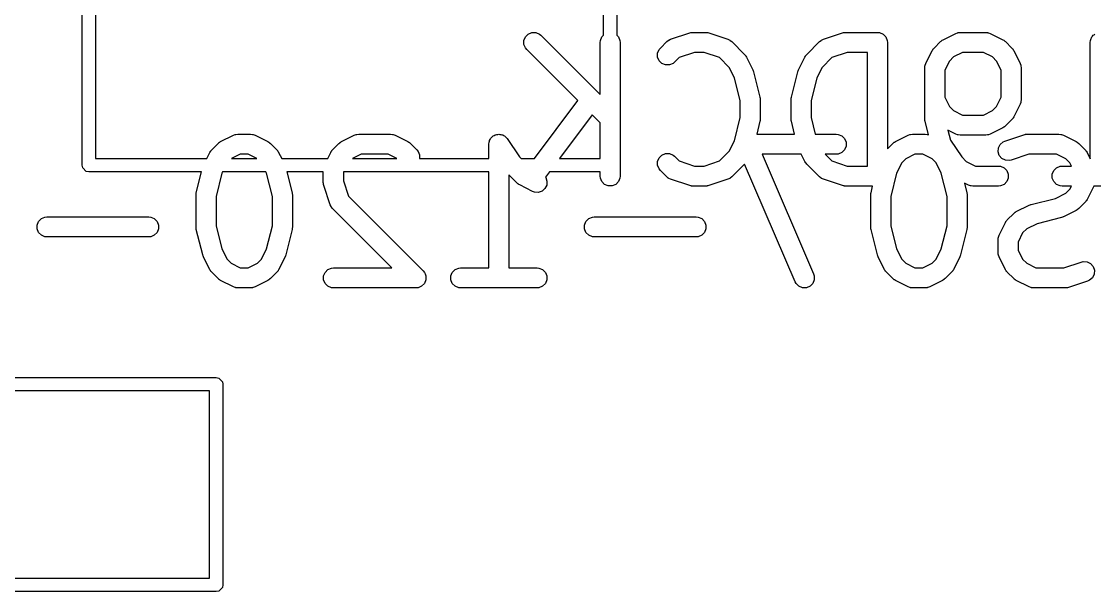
# Model space of a CAD drawing. Extents: x 3.93 to 7.47, y -4.9 to -2.95.
# Drawn here: x 5.49 to 5.8061, y -4.3755 to -4.2076 of the extents above; entities that cross this region are included whole.
import ezdxf

# ---------------------------------------------------------------- set-up
doc = ezdxf.new("R2010")
doc.units = 0
doc.header["$MEASUREMENT"] = 0
doc.layers.add('BLACK', color=7, linetype='CONTINUOUS')

msp = doc.modelspace()

# ---------------------------------------------------------------- linework, layer by layer
at = {"layer": 'BLACK', "linetype": 'CONTINUOUS'}
for p, q in [((5.50793, -4.24997), (5.50793, -4.05706)), ((5.51187, -4.05903), (5.51187, -4.24801)), ((5.66542, -4.09545), (5.66542, -4.21167)), ((5.66148, -4.21167), (5.66148, -4.09626)), ((5.63805, -4.21322), (5.63849, -4.21215)), ((5.63849, -4.21215), (5.63931, -4.21134)), ((5.63931, -4.21134), (5.64037, -4.2109)), ((5.64037, -4.2109), (5.64153, -4.2109)), ((5.64153, -4.2109), (5.64259, -4.21134)), ((5.64259, -4.21134), (5.64304, -4.21171)), ((5.64304, -4.21171), (5.66049, -4.22916)), ((5.66055, -4.21322), (5.66099, -4.21215)), ((5.66099, -4.21215), (5.66148, -4.21167)), ((5.66542, -4.21167), (5.6659, -4.21215)), ((5.6659, -4.21215), (5.66634, -4.21322)), ((5.68065, -4.21317), (5.68073, -4.2131)), ((5.68073, -4.2131), (5.68126, -4.21287)), ((5.68126, -4.21287), (5.68689, -4.21099)), ((5.68689, -4.21099), (5.68717, -4.21093)), ((5.68717, -4.21093), (5.68724, -4.2109)), ((5.68724, -4.2109), (5.68735, -4.21089)), ((5.68735, -4.21089), (5.68745, -4.21086)), ((5.68745, -4.21086), (5.68753, -4.21087)), ((5.68753, -4.21087), (5.68782, -4.21084)), ((5.68782, -4.21084), (5.69157, -4.21084)), ((5.69157, -4.21084), (5.69186, -4.21087)), ((5.69186, -4.21087), (5.69194, -4.21086)), ((5.69194, -4.21086), (5.69204, -4.21089)), ((5.69204, -4.21089), (5.69214, -4.2109)), ((5.69214, -4.2109), (5.69222, -4.21093)), ((5.69222, -4.21093), (5.6925, -4.21099)), ((5.6925, -4.21099), (5.69813, -4.21287)), ((5.69813, -4.21287), (5.69865, -4.2131)), ((5.69865, -4.2131), (5.69874, -4.21317)), ((5.72565, -4.21317), (5.72573, -4.2131)), ((5.72573, -4.2131), (5.72626, -4.21287)), ((5.72626, -4.21287), (5.73188, -4.21099)), ((5.73188, -4.21099), (5.73217, -4.21093)), ((5.73217, -4.21093), (5.73224, -4.2109)), ((5.73224, -4.2109), (5.73234, -4.21089)), ((5.73234, -4.21089), (5.73244, -4.21086)), ((5.73244, -4.21086), (5.73252, -4.21087)), ((5.73252, -4.21087), (5.73281, -4.21084)), ((5.73281, -4.21084), (5.74219, -4.21084)), ((5.74219, -4.21084), (5.74276, -4.2109)), ((5.74276, -4.2109), (5.74383, -4.21134)), ((5.74383, -4.21134), (5.74464, -4.21215)), ((5.74464, -4.21215), (5.74508, -4.21322)), ((5.76124, -4.21318), (5.76149, -4.21303)), ((5.76149, -4.21303), (5.76524, -4.21115)), ((5.76524, -4.21115), (5.76578, -4.21095)), ((5.76578, -4.21095), (5.76588, -4.21094)), ((5.76588, -4.21094), (5.76598, -4.2109)), ((5.76598, -4.2109), (5.76656, -4.21084)), ((5.76656, -4.21084), (5.77406, -4.21084)), ((5.77406, -4.21084), (5.77463, -4.2109)), ((5.77463, -4.2109), (5.77473, -4.21094)), ((5.77473, -4.21094), (5.77484, -4.21095)), ((5.77484, -4.21095), (5.77538, -4.21115)), ((5.77538, -4.21115), (5.77913, -4.21303)), ((5.77913, -4.21303), (5.77938, -4.21318)), ((5.80491, -4.21322), (5.80502, -4.21295)), ((5.80502, -4.21295), (5.80508, -4.21266)), ((5.80508, -4.21266), (5.80524, -4.21242)), ((5.80524, -4.21242), (5.80535, -4.21215)), ((5.80535, -4.21215), (5.80556, -4.21195)), ((5.80556, -4.21195), (5.80572, -4.2117)), ((5.80572, -4.2117), (5.80596, -4.21154)), ((5.80596, -4.21154), (5.80616, -4.21134)), ((5.63805, -4.21437), (5.63805, -4.21322)), ((5.63849, -4.21543), (5.63805, -4.21437)), ((5.63886, -4.21588), (5.63849, -4.21543)), ((5.65392, -4.23094), (5.63886, -4.21588)), ((5.66049, -4.21379), (5.66055, -4.21322)), ((5.66049, -4.22916), (5.66049, -4.21379)), ((5.66634, -4.21322), (5.6664, -4.21379)), ((5.6664, -4.21379), (5.6664, -4.25316)), ((5.67742, -4.21697), (5.67786, -4.2159)), ((5.67786, -4.2159), (5.67823, -4.21545)), ((5.67823, -4.21545), (5.68011, -4.21358)), ((5.68011, -4.21358), (5.68055, -4.21321)), ((5.68055, -4.21321), (5.68065, -4.21317)), ((5.69874, -4.21317), (5.69883, -4.21321)), ((5.69883, -4.21321), (5.69928, -4.21358)), ((5.69928, -4.21358), (5.70303, -4.21733)), ((5.72135, -4.21733), (5.7251, -4.21358)), ((5.7251, -4.21358), (5.72555, -4.21321)), ((5.72555, -4.21321), (5.72565, -4.21317)), ((5.74508, -4.21322), (5.74514, -4.21379)), ((5.74514, -4.21379), (5.74514, -4.24509)), ((5.75642, -4.21997), (5.75829, -4.21622)), ((5.75829, -4.21622), (5.75845, -4.21597)), ((5.75845, -4.21597), (5.75848, -4.2159)), ((5.75848, -4.2159), (5.75855, -4.21582)), ((5.75855, -4.21582), (5.7586, -4.21573)), ((5.7586, -4.21573), (5.75866, -4.21568)), ((5.75866, -4.21568), (5.75885, -4.21545)), ((5.75885, -4.21545), (5.76072, -4.21358)), ((5.76072, -4.21358), (5.76095, -4.21339)), ((5.76095, -4.21339), (5.761, -4.21334)), ((5.761, -4.21334), (5.76109, -4.21328)), ((5.76109, -4.21328), (5.76117, -4.21321)), ((5.76117, -4.21321), (5.76124, -4.21318)), ((5.77938, -4.21318), (5.77945, -4.21321)), ((5.77945, -4.21321), (5.77953, -4.21328)), ((5.77953, -4.21328), (5.77962, -4.21334)), ((5.77962, -4.21334), (5.77967, -4.21339)), ((5.77967, -4.21339), (5.7799, -4.21358)), ((5.7799, -4.21358), (5.78177, -4.21545)), ((5.78177, -4.21545), (5.78196, -4.21568)), ((5.78196, -4.21568), (5.78201, -4.21573)), ((5.78201, -4.21573), (5.78207, -4.21582)), ((5.78207, -4.21582), (5.78214, -4.2159)), ((5.78214, -4.2159), (5.78217, -4.21597)), ((5.78217, -4.21597), (5.78232, -4.21622)), ((5.78232, -4.21622), (5.7842, -4.21997)), ((5.80485, -4.21379), (5.80491, -4.21322)), ((5.80485, -4.2481), (5.80485, -4.21379)), ((5.80485, -4.21379), (5.80485, -4.21379)), ((5.80485, -4.21379), (5.80485, -4.21379)), ((5.80485, -4.21379), (5.80485, -4.21379)), ((5.67742, -4.21812), (5.67742, -4.21697)), ((5.67786, -4.21918), (5.67742, -4.21812)), ((5.67868, -4.22), (5.67786, -4.21918)), ((5.68379, -4.21825), (5.68241, -4.21963)), ((5.6883, -4.21675), (5.68379, -4.21825)), ((5.69109, -4.21675), (5.6883, -4.21675)), ((5.6956, -4.21825), (5.69109, -4.21675)), ((5.69852, -4.22117), (5.6956, -4.21825)), ((5.70303, -4.21733), (5.70322, -4.21756)), ((5.70322, -4.21756), (5.70327, -4.21761)), ((5.70327, -4.21761), (5.70333, -4.2177)), ((5.70333, -4.2177), (5.7034, -4.21778)), ((5.7034, -4.21778), (5.70343, -4.21785)), ((5.70343, -4.21785), (5.70358, -4.2181)), ((5.70358, -4.2181), (5.70546, -4.22185)), ((5.71892, -4.22185), (5.7208, -4.2181)), ((5.7208, -4.2181), (5.72095, -4.21785)), ((5.72095, -4.21785), (5.72098, -4.21778)), ((5.72098, -4.21778), (5.72105, -4.2177)), ((5.72105, -4.2177), (5.72111, -4.21761)), ((5.72111, -4.21761), (5.72117, -4.21756)), ((5.72117, -4.21756), (5.72135, -4.21733)), ((5.72878, -4.21825), (5.72587, -4.22117)), ((5.73329, -4.21675), (5.72878, -4.21825)), ((5.73923, -4.21675), (5.73329, -4.21675)), ((5.73923, -4.25021), (5.73923, -4.21675)), ((5.76336, -4.21929), (5.76201, -4.22199)), ((5.76456, -4.21809), (5.76336, -4.21929)), ((5.76726, -4.21675), (5.76456, -4.21809)), ((5.77336, -4.21675), (5.76726, -4.21675)), ((5.77606, -4.21809), (5.77336, -4.21675)), ((5.77726, -4.21929), (5.77606, -4.21809)), ((5.7786, -4.22199), (5.77726, -4.21929)), ((5.67974, -4.22044), (5.67868, -4.22)), ((5.6809, -4.22044), (5.67974, -4.22044)), ((5.68196, -4.22), (5.6809, -4.22044)), ((5.68241, -4.21963), (5.68196, -4.22)), ((5.70003, -4.2242), (5.69852, -4.22117)), ((5.70546, -4.22185), (5.70547, -4.22189)), ((5.70547, -4.22189), (5.70549, -4.22191)), ((5.70549, -4.22191), (5.70557, -4.22215)), ((5.70557, -4.22215), (5.70566, -4.22239)), ((5.70566, -4.22239), (5.70567, -4.22241)), ((5.70567, -4.22241), (5.70568, -4.22245)), ((5.70568, -4.22245), (5.70756, -4.22995)), ((5.71683, -4.22995), (5.7187, -4.22245)), ((5.7187, -4.22245), (5.71872, -4.22241)), ((5.71872, -4.22239), (5.71881, -4.22215)), ((5.71872, -4.22241), (5.71872, -4.22239)), ((5.71881, -4.22215), (5.71889, -4.22191)), ((5.71889, -4.22191), (5.71891, -4.22189)), ((5.71891, -4.22189), (5.71892, -4.22185)), ((5.72587, -4.22117), (5.72435, -4.2242)), ((5.75611, -4.22129), (5.75616, -4.22072)), ((5.75611, -4.23629), (5.75611, -4.22129)), ((5.75616, -4.22072), (5.7562, -4.22062)), ((5.7562, -4.22062), (5.75621, -4.22051)), ((5.75621, -4.22051), (5.75642, -4.21997)), ((5.76201, -4.22199), (5.76201, -4.22997)), ((5.7786, -4.22997), (5.7786, -4.22199)), ((5.7842, -4.21997), (5.7844, -4.22051)), ((5.7844, -4.22051), (5.78441, -4.22062)), ((5.78441, -4.22062), (5.78445, -4.22072)), ((5.78445, -4.22072), (5.78451, -4.22129)), ((5.78451, -4.22129), (5.78451, -4.23067)), ((5.70174, -4.23103), (5.70003, -4.2242)), ((5.72435, -4.2242), (5.72264, -4.23103)), ((5.64113, -4.24801), (5.65392, -4.23094)), ((5.70174, -4.23593), (5.70174, -4.23103)), ((5.70756, -4.22995), (5.70757, -4.23005)), ((5.70757, -4.23005), (5.70759, -4.23009)), ((5.70759, -4.23009), (5.70761, -4.23031)), ((5.70761, -4.23031), (5.70764, -4.23052)), ((5.70764, -4.23052), (5.70763, -4.23057)), ((5.70763, -4.23057), (5.70764, -4.23067)), ((5.70764, -4.23067), (5.70764, -4.23629)), ((5.71674, -4.23052), (5.71677, -4.23031)), ((5.71675, -4.23057), (5.71674, -4.23052)), ((5.71674, -4.23067), (5.71675, -4.23057)), ((5.71674, -4.23629), (5.71674, -4.23067)), ((5.71677, -4.23031), (5.71679, -4.23009)), ((5.71679, -4.23009), (5.71681, -4.23005)), ((5.71681, -4.23005), (5.71683, -4.22995)), ((5.72264, -4.23103), (5.72264, -4.23593)), ((5.76201, -4.22997), (5.76336, -4.23267)), ((5.77726, -4.23267), (5.7786, -4.22997)), ((5.7842, -4.23199), (5.78232, -4.23574)), ((5.7844, -4.23145), (5.7842, -4.23199)), ((5.78441, -4.23134), (5.7844, -4.23145)), ((5.78445, -4.23124), (5.78441, -4.23134)), ((5.78451, -4.23067), (5.78445, -4.23124)), ((5.65814, -4.23516), (5.64851, -4.24801)), ((5.66049, -4.23751), (5.65814, -4.23516)), ((5.76336, -4.23267), (5.76456, -4.23386)), ((5.76456, -4.23386), (5.76726, -4.23521)), ((5.76726, -4.23521), (5.77336, -4.23521)), ((5.77336, -4.23521), (5.77606, -4.23386)), ((5.77606, -4.23386), (5.77726, -4.23267)), ((5.66049, -4.24801), (5.66049, -4.23751)), ((5.70003, -4.24276), (5.70174, -4.23593)), ((5.70756, -4.23701), (5.7066, -4.24082)), ((5.70757, -4.23691), (5.70756, -4.23701)), ((5.70759, -4.23687), (5.70757, -4.23691)), ((5.70761, -4.23665), (5.70759, -4.23687)), ((5.70764, -4.23643), (5.70761, -4.23665)), ((5.70764, -4.23629), (5.70763, -4.23639)), ((5.70763, -4.23639), (5.70764, -4.23643)), ((5.71675, -4.23639), (5.71674, -4.23629)), ((5.71674, -4.23643), (5.71675, -4.23639)), ((5.71677, -4.23665), (5.71674, -4.23643)), ((5.71679, -4.23687), (5.71677, -4.23665)), ((5.71681, -4.23691), (5.71679, -4.23687)), ((5.71683, -4.23701), (5.71681, -4.23691)), ((5.71778, -4.24082), (5.71683, -4.23701)), ((5.72264, -4.23593), (5.72387, -4.24082)), ((5.75612, -4.23639), (5.75611, -4.23629)), ((5.75611, -4.23643), (5.75612, -4.23639)), ((5.75614, -4.23665), (5.75611, -4.23643)), ((5.75616, -4.23687), (5.75614, -4.23665)), ((5.75618, -4.23691), (5.75616, -4.23687)), ((5.7562, -4.23701), (5.75618, -4.23691)), ((5.75719, -4.24098), (5.7562, -4.23701)), ((5.7799, -4.23838), (5.77967, -4.23856)), ((5.78177, -4.2365), (5.7799, -4.23838)), ((5.78196, -4.23628), (5.78177, -4.2365)), ((5.78201, -4.23623), (5.78196, -4.23628)), ((5.78207, -4.23614), (5.78201, -4.23623)), ((5.78214, -4.23606), (5.78207, -4.23614)), ((5.78217, -4.23598), (5.78214, -4.23606)), ((5.78232, -4.23574), (5.78217, -4.23598)), ((5.54872, -4.243), (5.55247, -4.24113)), ((5.55247, -4.24113), (5.55301, -4.24092)), ((5.55301, -4.24092), (5.55312, -4.24091)), ((5.55312, -4.24091), (5.55321, -4.24087)), ((5.55321, -4.24087), (5.55379, -4.24082)), ((5.55379, -4.24082), (5.55754, -4.24082)), ((5.55754, -4.24082), (5.55811, -4.24087)), ((5.55811, -4.24087), (5.55821, -4.24091)), ((5.55821, -4.24091), (5.55832, -4.24092)), ((5.55832, -4.24092), (5.55886, -4.24113)), ((5.55886, -4.24113), (5.56261, -4.243)), ((5.58434, -4.243), (5.58809, -4.24113)), ((5.58809, -4.24113), (5.58863, -4.24092)), ((5.58863, -4.24092), (5.58874, -4.24091)), ((5.58874, -4.24091), (5.58883, -4.24087)), ((5.58883, -4.24087), (5.58941, -4.24082)), ((5.58941, -4.24082), (5.59878, -4.24082)), ((5.59878, -4.24082), (5.59936, -4.24087)), ((5.59936, -4.24087), (5.59946, -4.24091)), ((5.59946, -4.24091), (5.59956, -4.24092)), ((5.59956, -4.24092), (5.6001, -4.24113)), ((5.6001, -4.24113), (5.60385, -4.243)), ((5.62857, -4.24168), (5.62881, -4.24152)), ((5.62881, -4.24152), (5.62901, -4.24131)), ((5.62901, -4.24131), (5.62928, -4.2412)), ((5.62928, -4.2412), (5.62953, -4.24104)), ((5.62953, -4.24104), (5.62981, -4.24098)), ((5.62981, -4.24098), (5.63008, -4.24087)), ((5.63008, -4.24087), (5.63037, -4.24087)), ((5.63037, -4.24087), (5.63066, -4.24082)), ((5.63066, -4.24082), (5.63094, -4.24087)), ((5.63094, -4.24087), (5.63123, -4.24087)), ((5.63123, -4.24087), (5.6315, -4.24099)), ((5.6315, -4.24099), (5.63179, -4.24104)), ((5.63179, -4.24104), (5.63203, -4.2412)), ((5.63203, -4.2412), (5.6323, -4.24131)), ((5.6323, -4.24131), (5.6325, -4.24152)), ((5.6325, -4.24152), (5.63274, -4.24168)), ((5.7066, -4.24082), (5.71778, -4.24082)), ((5.72387, -4.24082), (5.73002, -4.24082)), ((5.73002, -4.24082), (5.73059, -4.24087)), ((5.73059, -4.24087), (5.73166, -4.24131)), ((5.73166, -4.24131), (5.73247, -4.24213)), ((5.74744, -4.243), (5.75119, -4.24113)), ((5.75119, -4.24113), (5.75173, -4.24092)), ((5.75173, -4.24092), (5.75184, -4.24091)), ((5.75184, -4.24091), (5.75194, -4.24087)), ((5.75194, -4.24087), (5.75251, -4.24082)), ((5.75251, -4.24082), (5.75626, -4.24082)), ((5.75626, -4.24082), (5.75684, -4.24087)), ((5.75684, -4.24087), (5.75694, -4.24091)), ((5.75694, -4.24091), (5.75704, -4.24092)), ((5.75704, -4.24092), (5.75719, -4.24098)), ((5.76524, -4.24081), (5.76295, -4.23966)), ((5.76295, -4.23966), (5.76368, -4.24258)), ((5.76578, -4.24101), (5.76524, -4.24081)), ((5.76588, -4.24102), (5.76578, -4.24101)), ((5.76598, -4.24106), (5.76588, -4.24102)), ((5.76656, -4.24112), (5.76598, -4.24106)), ((5.77406, -4.24112), (5.76656, -4.24112)), ((5.77463, -4.24106), (5.77406, -4.24112)), ((5.77473, -4.24102), (5.77463, -4.24106)), ((5.77484, -4.24101), (5.77473, -4.24102)), ((5.77538, -4.24081), (5.77484, -4.24101)), ((5.77913, -4.23893), (5.77538, -4.24081)), ((5.77938, -4.23878), (5.77913, -4.23893)), ((5.77945, -4.23875), (5.77938, -4.23878)), ((5.77953, -4.23868), (5.77945, -4.23875)), ((5.77962, -4.23862), (5.77953, -4.23868)), ((5.77967, -4.23856), (5.77962, -4.23862)), ((5.7797, -4.24284), (5.78533, -4.24097)), ((5.78533, -4.24097), (5.78561, -4.2409)), ((5.78561, -4.2409), (5.78568, -4.24087)), ((5.78568, -4.24087), (5.78579, -4.24086)), ((5.78579, -4.24086), (5.78589, -4.24084)), ((5.78589, -4.24084), (5.78597, -4.24085)), ((5.78597, -4.24085), (5.78626, -4.24082)), ((5.78626, -4.24082), (5.79563, -4.24082)), ((5.79563, -4.24082), (5.79621, -4.24087)), ((5.79621, -4.24087), (5.79631, -4.24091)), ((5.79631, -4.24091), (5.79641, -4.24092)), ((5.79641, -4.24092), (5.79695, -4.24113)), ((5.79695, -4.24113), (5.8007, -4.243)), ((5.54608, -4.24543), (5.54795, -4.24356)), ((5.54795, -4.24356), (5.54818, -4.24337)), ((5.54818, -4.24337), (5.54823, -4.24331)), ((5.54823, -4.24331), (5.54832, -4.24326)), ((5.54832, -4.24326), (5.5484, -4.24319)), ((5.5484, -4.24319), (5.54847, -4.24316)), ((5.54847, -4.24316), (5.54872, -4.243)), ((5.56261, -4.243), (5.56286, -4.24316)), ((5.56286, -4.24316), (5.56293, -4.24319)), ((5.56293, -4.24319), (5.56301, -4.24326)), ((5.56301, -4.24326), (5.5631, -4.24331)), ((5.5631, -4.24331), (5.56315, -4.24337)), ((5.56315, -4.24337), (5.56338, -4.24356)), ((5.56338, -4.24356), (5.56525, -4.24543)), ((5.5817, -4.24543), (5.58357, -4.24356)), ((5.58357, -4.24356), (5.5838, -4.24337)), ((5.5838, -4.24337), (5.58385, -4.24331)), ((5.58385, -4.24331), (5.58394, -4.24326)), ((5.58394, -4.24326), (5.58402, -4.24319)), ((5.58402, -4.24319), (5.58409, -4.24316)), ((5.58409, -4.24316), (5.58434, -4.243)), ((5.60385, -4.243), (5.6041, -4.24316)), ((5.6041, -4.24316), (5.60417, -4.24319)), ((5.60417, -4.24319), (5.60425, -4.24326)), ((5.60425, -4.24326), (5.60434, -4.24331)), ((5.60434, -4.24331), (5.60439, -4.24337)), ((5.60439, -4.24337), (5.60462, -4.24356)), ((5.60462, -4.24356), (5.6065, -4.24543)), ((5.6277, -4.24376), (5.62776, -4.24319)), ((5.6277, -4.24377), (5.6277, -4.24376)), ((5.6277, -4.24801), (5.6277, -4.24377)), ((5.6277, -4.24377), (5.6277, -4.24377)), ((5.6277, -4.24377), (5.6277, -4.24377)), ((5.62776, -4.24319), (5.62787, -4.24292)), ((5.62787, -4.24292), (5.62793, -4.24264)), ((5.62793, -4.24264), (5.62809, -4.2424)), ((5.62809, -4.2424), (5.6282, -4.24213)), ((5.6282, -4.24213), (5.62841, -4.24192)), ((5.62841, -4.24192), (5.62857, -4.24168)), ((5.63274, -4.24168), (5.63311, -4.24213)), ((5.63311, -4.24213), (5.63311, -4.24213)), ((5.63311, -4.24213), (5.63311, -4.24213)), ((5.63311, -4.24213), (5.63311, -4.24213)), ((5.63311, -4.24213), (5.6367, -4.24751)), ((5.69852, -4.24579), (5.70003, -4.24276)), ((5.73247, -4.24213), (5.73291, -4.24319)), ((5.73291, -4.24435), (5.73247, -4.24541)), ((5.73291, -4.24319), (5.73291, -4.24435)), ((5.74514, -4.24509), (5.74668, -4.24356)), ((5.74668, -4.24356), (5.7469, -4.24337)), ((5.7469, -4.24337), (5.74695, -4.24331)), ((5.74695, -4.24331), (5.74704, -4.24326)), ((5.74704, -4.24326), (5.74712, -4.24319)), ((5.74712, -4.24319), (5.7472, -4.24316)), ((5.7472, -4.24316), (5.74744, -4.243)), ((5.76368, -4.24258), (5.76698, -4.24753)), ((5.77779, -4.24486), (5.7783, -4.24383)), ((5.7783, -4.24383), (5.77917, -4.24308)), ((5.77917, -4.24308), (5.7797, -4.24284)), ((5.8007, -4.243), (5.80095, -4.24316)), ((5.80095, -4.24316), (5.80102, -4.24319)), ((5.80102, -4.24319), (5.8011, -4.24326)), ((5.8011, -4.24326), (5.80119, -4.24331)), ((5.80119, -4.24331), (5.80124, -4.24337)), ((5.80124, -4.24337), (5.80147, -4.24356)), ((5.80147, -4.24356), (5.80335, -4.24543)), ((5.54462, -4.24801), (5.54552, -4.2462)), ((5.54552, -4.2462), (5.54568, -4.24595)), ((5.54568, -4.24595), (5.54571, -4.24588)), ((5.54571, -4.24588), (5.54578, -4.2458)), ((5.54578, -4.2458), (5.54583, -4.24571)), ((5.54583, -4.24571), (5.54589, -4.24566)), ((5.54589, -4.24566), (5.54608, -4.24543)), ((5.55449, -4.24672), (5.55192, -4.24801)), ((5.55684, -4.24672), (5.55449, -4.24672)), ((5.55941, -4.24801), (5.55684, -4.24672)), ((5.56525, -4.24543), (5.56544, -4.24566)), ((5.56544, -4.24566), (5.5655, -4.24571)), ((5.5655, -4.24571), (5.56555, -4.2458)), ((5.56555, -4.2458), (5.56562, -4.24588)), ((5.56562, -4.24588), (5.56565, -4.24595)), ((5.56565, -4.24595), (5.5658, -4.2462)), ((5.5658, -4.2462), (5.56671, -4.24801)), ((5.58024, -4.24801), (5.58114, -4.2462)), ((5.58114, -4.2462), (5.5813, -4.24595)), ((5.5813, -4.24595), (5.58133, -4.24588)), ((5.58133, -4.24588), (5.5814, -4.2458)), ((5.5814, -4.2458), (5.58145, -4.24571)), ((5.58145, -4.24571), (5.58151, -4.24566)), ((5.58151, -4.24566), (5.5817, -4.24543)), ((5.59011, -4.24672), (5.58754, -4.24801)), ((5.59809, -4.24672), (5.59011, -4.24672)), ((5.60065, -4.24801), (5.59809, -4.24672)), ((5.6065, -4.24543), (5.60686, -4.24588)), ((5.60686, -4.24588), (5.6073, -4.24694)), ((5.6073, -4.24694), (5.6073, -4.24801)), ((5.6367, -4.24751), (5.63719, -4.24801)), ((5.67742, -4.24884), (5.67786, -4.24777)), ((5.67786, -4.24777), (5.67868, -4.24696)), ((5.67868, -4.24696), (5.67974, -4.24652)), ((5.67974, -4.24652), (5.6809, -4.24652)), ((5.6809, -4.24652), (5.68196, -4.24696)), ((5.68196, -4.24696), (5.68241, -4.24733)), ((5.68241, -4.24733), (5.68379, -4.24871)), ((5.6956, -4.24871), (5.69852, -4.24579)), ((5.71973, -4.24672), (5.70825, -4.24672)), ((5.70825, -4.24672), (5.72336, -4.28198)), ((5.7208, -4.24886), (5.71973, -4.24672)), ((5.73002, -4.24672), (5.7268, -4.24672)), ((5.7268, -4.24672), (5.72878, -4.24871)), ((5.73059, -4.24667), (5.73002, -4.24672)), ((5.73166, -4.24622), (5.73059, -4.24667)), ((5.73247, -4.24541), (5.73166, -4.24622)), ((5.75321, -4.24672), (5.75051, -4.24807)), ((5.75557, -4.24672), (5.75321, -4.24672)), ((5.75826, -4.24807), (5.75557, -4.24672)), ((5.76698, -4.24753), (5.76831, -4.24886)), ((5.77771, -4.24601), (5.77779, -4.24486)), ((5.77807, -4.24711), (5.77771, -4.24601)), ((5.77883, -4.24798), (5.77807, -4.24711)), ((5.78674, -4.24672), (5.78157, -4.24845)), ((5.79494, -4.24672), (5.78674, -4.24672)), ((5.79763, -4.24807), (5.79494, -4.24672)), ((5.80335, -4.24543), (5.80353, -4.24566)), ((5.80353, -4.24566), (5.80359, -4.24571)), ((5.80359, -4.24571), (5.80365, -4.2458)), ((5.80365, -4.2458), (5.80371, -4.24588)), ((5.80371, -4.24588), (5.80374, -4.24595)), ((5.80374, -4.24595), (5.8039, -4.2462)), ((5.8039, -4.2462), (5.80485, -4.2481)), ((5.50808, -4.25073), (5.50793, -4.24997)), ((5.50915, -4.25179), (5.50808, -4.25073)), ((5.51187, -4.24801), (5.54462, -4.24801)), ((5.55192, -4.24801), (5.55941, -4.24801)), ((5.56671, -4.24801), (5.58024, -4.24801)), ((5.58754, -4.24801), (5.60065, -4.24801)), ((5.6073, -4.24801), (5.6277, -4.24801)), ((5.63719, -4.24801), (5.64113, -4.24801)), ((5.64851, -4.24801), (5.66049, -4.24801)), ((5.67742, -4.24999), (5.67742, -4.24884)), ((5.67786, -4.25105), (5.67742, -4.24999)), ((5.67823, -4.2515), (5.67786, -4.25105)), ((5.68379, -4.24871), (5.6883, -4.25021)), ((5.6883, -4.25021), (5.69109, -4.25021)), ((5.69109, -4.25021), (5.6956, -4.24871)), ((5.70303, -4.24963), (5.69928, -4.25338)), ((5.70306, -4.2496), (5.70303, -4.24963)), ((5.71793, -4.2843), (5.70306, -4.2496)), ((5.72095, -4.24911), (5.7208, -4.24886)), ((5.72098, -4.24918), (5.72095, -4.24911)), ((5.72105, -4.24926), (5.72098, -4.24918)), ((5.72111, -4.24935), (5.72105, -4.24926)), ((5.72117, -4.2494), (5.72111, -4.24935)), ((5.72135, -4.24963), (5.72117, -4.2494)), ((5.7251, -4.25338), (5.72135, -4.24963)), ((5.72878, -4.24871), (5.73329, -4.25021)), ((5.73329, -4.25021), (5.73923, -4.25021)), ((5.74932, -4.24927), (5.7478, -4.2523)), ((5.75051, -4.24807), (5.74932, -4.24927)), ((5.75946, -4.24927), (5.75826, -4.24807)), ((5.76098, -4.2523), (5.75946, -4.24927)), ((5.76831, -4.24886), (5.77101, -4.25021)), ((5.77101, -4.25021), (5.77781, -4.25021)), ((5.77781, -4.25021), (5.77838, -4.25027)), ((5.77838, -4.25027), (5.77945, -4.25071)), ((5.77986, -4.24849), (5.77883, -4.24798)), ((5.77945, -4.25071), (5.78026, -4.25152)), ((5.78101, -4.24857), (5.77986, -4.24849)), ((5.78157, -4.24845), (5.78101, -4.24857)), ((5.7941, -4.25152), (5.79491, -4.25071)), ((5.79491, -4.25071), (5.79598, -4.25027)), ((5.79598, -4.25027), (5.79656, -4.25021)), ((5.79656, -4.25021), (5.7993, -4.25021)), ((5.79883, -4.24927), (5.79763, -4.24807)), ((5.7993, -4.25021), (5.79883, -4.24927)), ((5.5099, -4.25194), (5.50915, -4.25179)), ((5.54308, -4.25194), (5.5099, -4.25194)), ((5.54155, -4.25805), (5.54308, -4.25194)), ((5.54908, -4.2523), (5.54737, -4.25913)), ((5.54925, -4.25194), (5.54908, -4.2523)), ((5.56207, -4.25194), (5.54925, -4.25194)), ((5.56225, -4.2523), (5.56207, -4.25194)), ((5.56396, -4.25913), (5.56225, -4.2523)), ((5.57896, -4.25194), (5.56825, -4.25194)), ((5.56825, -4.25194), (5.56978, -4.25805)), ((5.57896, -4.25502), (5.57896, -4.25194)), ((5.58488, -4.25194), (5.58486, -4.25197)), ((5.58486, -4.25197), (5.58486, -4.25454)), ((5.6277, -4.25194), (5.58488, -4.25194)), ((5.6277, -4.28019), (5.6277, -4.25194)), ((5.63607, -4.25523), (5.63361, -4.25277)), ((5.63361, -4.25277), (5.63361, -4.28019)), ((5.64556, -4.25194), (5.6444, -4.25348)), ((5.6444, -4.25348), (5.64447, -4.25356)), ((5.64447, -4.25356), (5.64483, -4.25465)), ((5.66049, -4.25194), (5.64556, -4.25194)), ((5.66049, -4.25316), (5.66049, -4.25194)), ((5.66055, -4.25374), (5.66049, -4.25316)), ((5.66099, -4.2548), (5.66055, -4.25374)), ((5.66634, -4.25374), (5.6659, -4.2548)), ((5.6664, -4.25316), (5.66634, -4.25374)), ((5.68011, -4.25338), (5.67823, -4.2515)), ((5.68055, -4.25374), (5.68011, -4.25338)), ((5.68065, -4.25378), (5.68055, -4.25374)), ((5.68073, -4.25385), (5.68065, -4.25378)), ((5.68126, -4.25409), (5.68073, -4.25385)), ((5.68689, -4.25596), (5.68126, -4.25409)), ((5.69813, -4.25409), (5.6925, -4.25596)), ((5.69865, -4.25385), (5.69813, -4.25409)), ((5.69874, -4.25378), (5.69865, -4.25385)), ((5.69883, -4.25374), (5.69874, -4.25378)), ((5.69928, -4.25338), (5.69883, -4.25374)), ((5.72555, -4.25374), (5.7251, -4.25338)), ((5.72565, -4.25378), (5.72555, -4.25374)), ((5.72573, -4.25385), (5.72565, -4.25378)), ((5.72626, -4.25409), (5.72573, -4.25385)), ((5.73188, -4.25596), (5.72626, -4.25409)), ((5.7478, -4.2523), (5.74609, -4.25913)), ((5.76268, -4.25913), (5.76098, -4.2523)), ((5.78026, -4.25152), (5.7807, -4.25259)), ((5.7807, -4.25374), (5.78026, -4.2548)), ((5.7807, -4.25259), (5.7807, -4.25374)), ((5.79366, -4.25259), (5.7941, -4.25152)), ((5.79366, -4.25374), (5.79366, -4.25259)), ((5.7941, -4.2548), (5.79366, -4.25374)), ((5.57899, -4.25531), (5.57896, -4.25502)), ((5.57898, -4.25539), (5.57899, -4.25531)), ((5.579, -4.25549), (5.57898, -4.25539)), ((5.57901, -4.25559), (5.579, -4.25549)), ((5.57904, -4.25567), (5.57901, -4.25559)), ((5.57911, -4.25595), (5.57904, -4.25567)), ((5.58098, -4.26158), (5.57911, -4.25595)), ((5.58486, -4.25454), (5.58637, -4.25905)), ((5.63629, -4.25542), (5.63607, -4.25523)), ((5.63634, -4.25548), (5.63629, -4.25542)), ((5.63643, -4.25553), (5.63634, -4.25548)), ((5.63651, -4.2556), (5.63643, -4.25553)), ((5.63659, -4.25563), (5.63651, -4.2556)), ((5.63683, -4.25578), (5.63659, -4.25563)), ((5.64058, -4.25766), (5.63683, -4.25578)), ((5.64424, -4.25683), (5.64337, -4.25758)), ((5.64475, -4.2558), (5.64424, -4.25683)), ((5.64483, -4.25465), (5.64475, -4.2558)), ((5.66181, -4.25562), (5.66099, -4.2548)), ((5.66287, -4.25606), (5.66181, -4.25562)), ((5.66402, -4.25606), (5.66287, -4.25606)), ((5.66509, -4.25562), (5.66402, -4.25606)), ((5.6659, -4.2548), (5.66509, -4.25562)), ((5.68717, -4.25603), (5.68689, -4.25596)), ((5.68724, -4.25606), (5.68717, -4.25603)), ((5.68735, -4.25607), (5.68724, -4.25606)), ((5.68745, -4.25609), (5.68735, -4.25607)), ((5.68753, -4.25609), (5.68745, -4.25609)), ((5.68782, -4.25612), (5.68753, -4.25609)), ((5.69157, -4.25612), (5.68782, -4.25612)), ((5.69186, -4.25609), (5.69157, -4.25612)), ((5.69194, -4.25609), (5.69186, -4.25609)), ((5.69204, -4.25607), (5.69194, -4.25609)), ((5.69214, -4.25606), (5.69204, -4.25607)), ((5.69222, -4.25603), (5.69214, -4.25606)), ((5.6925, -4.25596), (5.69222, -4.25603)), ((5.73217, -4.25603), (5.73188, -4.25596)), ((5.73224, -4.25606), (5.73217, -4.25603)), ((5.73234, -4.25607), (5.73224, -4.25606)), ((5.73244, -4.25609), (5.73234, -4.25607)), ((5.73252, -4.25609), (5.73244, -4.25609)), ((5.73281, -4.25612), (5.73252, -4.25609)), ((5.74076, -4.25612), (5.73281, -4.25612)), ((5.74028, -4.25805), (5.74076, -4.25612)), ((5.76899, -4.2558), (5.76779, -4.25521)), ((5.76779, -4.25521), (5.7685, -4.25805)), ((5.76953, -4.25601), (5.76899, -4.2558)), ((5.76963, -4.25602), (5.76953, -4.25601)), ((5.76973, -4.25606), (5.76963, -4.25602)), ((5.77031, -4.25612), (5.76973, -4.25606)), ((5.77781, -4.25612), (5.77031, -4.25612)), ((5.77838, -4.25606), (5.77781, -4.25612)), ((5.77945, -4.25562), (5.77838, -4.25606)), ((5.78026, -4.2548), (5.77945, -4.25562)), ((5.79491, -4.25562), (5.7941, -4.2548)), ((5.79598, -4.25606), (5.79491, -4.25562)), ((5.79656, -4.25612), (5.79598, -4.25606)), ((5.79928, -4.25612), (5.79656, -4.25612)), ((5.79763, -4.25822), (5.79883, -4.25702)), ((5.79883, -4.25702), (5.79928, -4.25612)), ((5.80577, -4.25634), (5.8039, -4.26009)), ((5.80586, -4.25612), (5.80577, -4.25634)), ((5.81728, -4.25612), (5.80586, -4.25612)), ((5.54146, -4.25877), (5.54147, -4.25867)), ((5.54146, -4.26814), (5.54146, -4.25877)), ((5.54147, -4.25862), (5.5415, -4.25841)), ((5.54147, -4.25867), (5.54147, -4.25862)), ((5.5415, -4.25841), (5.54152, -4.25819)), ((5.54152, -4.25819), (5.54154, -4.25815)), ((5.54154, -4.25815), (5.54155, -4.25805)), ((5.54737, -4.25913), (5.54737, -4.26778)), ((5.56396, -4.26778), (5.56396, -4.25913)), ((5.56978, -4.25805), (5.56979, -4.25815)), ((5.56979, -4.25815), (5.56981, -4.25819)), ((5.56981, -4.25819), (5.56983, -4.25841)), ((5.56983, -4.25841), (5.56986, -4.25862)), ((5.56986, -4.25862), (5.56986, -4.25867)), ((5.56986, -4.25867), (5.56987, -4.25877)), ((5.56987, -4.25877), (5.56987, -4.26814)), ((5.58637, -4.25905), (5.60837, -4.28105)), ((5.64112, -4.25787), (5.64058, -4.25766)), ((5.64227, -4.25795), (5.64112, -4.25787)), ((5.64337, -4.25758), (5.64227, -4.25795)), ((5.74019, -4.25862), (5.74022, -4.25841)), ((5.7402, -4.25867), (5.74019, -4.25862)), ((5.74019, -4.25877), (5.7402, -4.25867)), ((5.74019, -4.26814), (5.74019, -4.25877)), ((5.74022, -4.25841), (5.74024, -4.25819)), ((5.74024, -4.25819), (5.74026, -4.25815)), ((5.74026, -4.25815), (5.74028, -4.25805)), ((5.74609, -4.25913), (5.74609, -4.26778)), ((5.76268, -4.26778), (5.76268, -4.25913)), ((5.7685, -4.25805), (5.76852, -4.25815)), ((5.76852, -4.25815), (5.76853, -4.25819)), ((5.76853, -4.25819), (5.76856, -4.25841)), ((5.76856, -4.25841), (5.76859, -4.25862)), ((5.76859, -4.25862), (5.76858, -4.25867)), ((5.76858, -4.25867), (5.76859, -4.25877)), ((5.76859, -4.25877), (5.76859, -4.26814)), ((5.78742, -4.26153), (5.7946, -4.25973)), ((5.7946, -4.25973), (5.79763, -4.25822)), ((5.80365, -4.26049), (5.80359, -4.26058)), ((5.80371, -4.26041), (5.80365, -4.26049)), ((5.80374, -4.26034), (5.80371, -4.26041)), ((5.8039, -4.26009), (5.80374, -4.26034)), ((5.58122, -4.2621), (5.58098, -4.26158)), ((5.58129, -4.26218), (5.58122, -4.2621)), ((5.58133, -4.26228), (5.58129, -4.26218)), ((5.5817, -4.26273), (5.58133, -4.26228)), ((5.59915, -4.28019), (5.5817, -4.26273)), ((5.78282, -4.26378), (5.78306, -4.26363)), ((5.78306, -4.26363), (5.78681, -4.26175)), ((5.78681, -4.26175), (5.78686, -4.26173)), ((5.78686, -4.26173), (5.78687, -4.26172)), ((5.78687, -4.26172), (5.78712, -4.26164)), ((5.78712, -4.26164), (5.78735, -4.26154)), ((5.78735, -4.26154), (5.78738, -4.26154)), ((5.78738, -4.26154), (5.78742, -4.26153)), ((5.8007, -4.26328), (5.79695, -4.26516)), ((5.80095, -4.26313), (5.8007, -4.26328)), ((5.80102, -4.2631), (5.80095, -4.26313)), ((5.8011, -4.26303), (5.80102, -4.2631)), ((5.80119, -4.26298), (5.8011, -4.26303)), ((5.80124, -4.26292), (5.80119, -4.26298)), ((5.80147, -4.26273), (5.80124, -4.26292)), ((5.80335, -4.26086), (5.80147, -4.26273)), ((5.80353, -4.26063), (5.80335, -4.26086)), ((5.80359, -4.26058), (5.80353, -4.26063)), ((5.49465, -4.26757), (5.49509, -4.2665)), ((5.49509, -4.2665), (5.49591, -4.26569)), ((5.49591, -4.26569), (5.49697, -4.26525)), ((5.49697, -4.26525), (5.49755, -4.26519)), ((5.49755, -4.26519), (5.52754, -4.26519)), ((5.52754, -4.26519), (5.52812, -4.26525)), ((5.52812, -4.26525), (5.52918, -4.26569)), ((5.52918, -4.26569), (5.53, -4.2665)), ((5.53, -4.2665), (5.53044, -4.26757)), ((5.65588, -4.26757), (5.65632, -4.2665)), ((5.65632, -4.2665), (5.65714, -4.26569)), ((5.65714, -4.26569), (5.6582, -4.26525)), ((5.6582, -4.26525), (5.65878, -4.26519)), ((5.65878, -4.26519), (5.68877, -4.26519)), ((5.68877, -4.26519), (5.68935, -4.26525)), ((5.68935, -4.26525), (5.69041, -4.26569)), ((5.69041, -4.26569), (5.69123, -4.2665)), ((5.69123, -4.2665), (5.69167, -4.26757)), ((5.77799, -4.27057), (5.77987, -4.26682)), ((5.77987, -4.26682), (5.78003, -4.26657)), ((5.78003, -4.26657), (5.78006, -4.2665)), ((5.78006, -4.2665), (5.78012, -4.26642)), ((5.78012, -4.26642), (5.78018, -4.26633)), ((5.78018, -4.26633), (5.78024, -4.26628)), ((5.78024, -4.26628), (5.78042, -4.26605)), ((5.78042, -4.26605), (5.7823, -4.26418)), ((5.7823, -4.26418), (5.78252, -4.26399)), ((5.78252, -4.26399), (5.78257, -4.26393)), ((5.78257, -4.26393), (5.78266, -4.26388)), ((5.78266, -4.26388), (5.78274, -4.26381)), ((5.78274, -4.26381), (5.78282, -4.26378)), ((5.79635, -4.26538), (5.78917, -4.26718)), ((5.79639, -4.26537), (5.79635, -4.26538)), ((5.79641, -4.26537), (5.79639, -4.26537)), ((5.79665, -4.26527), (5.79641, -4.26537)), ((5.7969, -4.26519), (5.79665, -4.26527)), ((5.79691, -4.26517), (5.7969, -4.26519)), ((5.79695, -4.26516), (5.79691, -4.26517)), ((5.49465, -4.26872), (5.49465, -4.26757)), ((5.49509, -4.26978), (5.49465, -4.26872)), ((5.49591, -4.2706), (5.49509, -4.26978)), ((5.53, -4.26978), (5.52918, -4.2706)), ((5.53044, -4.26872), (5.53, -4.26978)), ((5.53044, -4.26757), (5.53044, -4.26872)), ((5.54147, -4.26824), (5.54146, -4.26814)), ((5.54147, -4.26828), (5.54147, -4.26824)), ((5.5415, -4.2685), (5.54147, -4.26828)), ((5.54152, -4.26872), (5.5415, -4.2685)), ((5.54154, -4.26876), (5.54152, -4.26872)), ((5.54155, -4.26886), (5.54154, -4.26876)), ((5.54343, -4.27636), (5.54155, -4.26886)), ((5.54737, -4.26778), (5.54908, -4.27461)), ((5.56225, -4.27461), (5.56396, -4.26778)), ((5.56978, -4.26886), (5.5679, -4.27636)), ((5.56979, -4.26876), (5.56978, -4.26886)), ((5.56981, -4.26872), (5.56979, -4.26876)), ((5.56983, -4.2685), (5.56981, -4.26872)), ((5.56986, -4.26828), (5.56983, -4.2685)), ((5.56987, -4.26814), (5.56986, -4.26824)), ((5.56986, -4.26824), (5.56986, -4.26828)), ((5.65588, -4.26872), (5.65588, -4.26757)), ((5.65632, -4.26978), (5.65588, -4.26872)), ((5.65714, -4.2706), (5.65632, -4.26978)), ((5.69123, -4.26978), (5.69041, -4.2706)), ((5.69167, -4.26872), (5.69123, -4.26978)), ((5.69167, -4.26757), (5.69167, -4.26872)), ((5.7402, -4.26824), (5.74019, -4.26814)), ((5.74019, -4.26828), (5.7402, -4.26824)), ((5.74022, -4.2685), (5.74019, -4.26828)), ((5.74024, -4.26872), (5.74022, -4.2685)), ((5.74026, -4.26876), (5.74024, -4.26872)), ((5.74028, -4.26886), (5.74026, -4.26876)), ((5.74215, -4.27636), (5.74028, -4.26886)), ((5.74609, -4.26778), (5.7478, -4.27461)), ((5.76098, -4.27461), (5.76268, -4.26778)), ((5.7685, -4.26886), (5.76663, -4.27636)), ((5.76852, -4.26876), (5.7685, -4.26886)), ((5.76853, -4.26872), (5.76852, -4.26876)), ((5.76856, -4.2685), (5.76853, -4.26872)), ((5.76859, -4.26828), (5.76856, -4.2685)), ((5.76859, -4.26814), (5.76858, -4.26824)), ((5.76858, -4.26824), (5.76859, -4.26828)), ((5.78494, -4.26989), (5.78359, -4.27259)), ((5.78613, -4.26869), (5.78494, -4.26989)), ((5.78917, -4.26718), (5.78613, -4.26869)), ((5.49697, -4.27104), (5.49591, -4.2706)), ((5.49755, -4.27109), (5.49697, -4.27104)), ((5.52754, -4.27109), (5.49755, -4.27109)), ((5.52812, -4.27104), (5.52754, -4.27109)), ((5.52918, -4.2706), (5.52812, -4.27104)), ((5.6582, -4.27104), (5.65714, -4.2706)), ((5.65878, -4.27109), (5.6582, -4.27104)), ((5.68877, -4.27109), (5.65878, -4.27109)), ((5.68935, -4.27104), (5.68877, -4.27109)), ((5.69041, -4.2706), (5.68935, -4.27104)), ((5.77768, -4.27189), (5.77774, -4.27131)), ((5.77768, -4.27564), (5.77768, -4.27189)), ((5.77774, -4.27131), (5.77778, -4.27122)), ((5.77778, -4.27122), (5.77779, -4.27111)), ((5.77779, -4.27111), (5.77799, -4.27057)), ((5.78359, -4.27259), (5.78359, -4.27494)), ((5.54344, -4.2764), (5.54343, -4.27636)), ((5.54908, -4.27461), (5.55059, -4.27764)), ((5.56074, -4.27764), (5.56225, -4.27461)), ((5.5679, -4.27636), (5.56789, -4.2764)), ((5.74217, -4.2764), (5.74215, -4.27636)), ((5.7478, -4.27461), (5.74932, -4.27764)), ((5.75946, -4.27764), (5.76098, -4.27461)), ((5.76663, -4.27636), (5.76661, -4.2764)), ((5.77774, -4.27622), (5.77768, -4.27564)), ((5.77778, -4.27631), (5.77774, -4.27622)), ((5.77779, -4.27642), (5.77778, -4.27631)), ((5.78359, -4.27494), (5.78494, -4.27764)), ((5.54344, -4.27642), (5.54344, -4.2764)), ((5.54353, -4.27666), (5.54344, -4.27642)), ((5.54362, -4.2769), (5.54353, -4.27666)), ((5.54363, -4.27692), (5.54362, -4.2769)), ((5.54365, -4.27696), (5.54363, -4.27692)), ((5.54552, -4.28071), (5.54365, -4.27696)), ((5.55059, -4.27764), (5.55179, -4.27884)), ((5.55179, -4.27884), (5.55449, -4.28019)), ((5.55684, -4.28019), (5.55954, -4.27884)), ((5.55954, -4.27884), (5.56074, -4.27764)), ((5.56768, -4.27696), (5.5658, -4.28071)), ((5.56769, -4.27692), (5.56768, -4.27696)), ((5.56771, -4.2769), (5.56769, -4.27692)), ((5.56779, -4.27666), (5.56771, -4.2769)), ((5.56789, -4.27642), (5.56779, -4.27666)), ((5.56789, -4.2764), (5.56789, -4.27642)), ((5.74217, -4.27642), (5.74217, -4.2764)), ((5.74226, -4.27666), (5.74217, -4.27642)), ((5.74235, -4.2769), (5.74226, -4.27666)), ((5.74236, -4.27692), (5.74235, -4.2769)), ((5.74237, -4.27696), (5.74236, -4.27692)), ((5.74425, -4.28071), (5.74237, -4.27696)), ((5.74932, -4.27764), (5.75051, -4.27884)), ((5.75051, -4.27884), (5.75321, -4.28019)), ((5.75557, -4.28019), (5.75826, -4.27884)), ((5.75826, -4.27884), (5.75946, -4.27764)), ((5.7664, -4.27696), (5.76453, -4.28071)), ((5.76642, -4.27692), (5.7664, -4.27696)), ((5.76643, -4.2769), (5.76642, -4.27692)), ((5.76652, -4.27666), (5.76643, -4.2769)), ((5.76661, -4.27642), (5.76652, -4.27666)), ((5.76661, -4.2764), (5.76661, -4.27642)), ((5.77799, -4.27696), (5.77779, -4.27642)), ((5.77987, -4.28071), (5.77799, -4.27696)), ((5.78494, -4.27764), (5.78613, -4.27884)), ((5.78613, -4.27884), (5.78883, -4.28019)), ((5.79703, -4.28019), (5.8022, -4.27846)), ((5.8022, -4.27846), (5.80276, -4.27834)), ((5.80276, -4.27834), (5.80391, -4.27842)), ((5.80391, -4.27842), (5.80494, -4.27893)), ((5.80494, -4.27893), (5.8057, -4.2798)), ((5.54568, -4.28096), (5.54552, -4.28071)), ((5.54571, -4.28103), (5.54568, -4.28096)), ((5.54578, -4.28111), (5.54571, -4.28103)), ((5.54583, -4.2812), (5.54578, -4.28111)), ((5.54589, -4.28125), (5.54583, -4.2812)), ((5.54608, -4.28148), (5.54589, -4.28125)), ((5.54795, -4.28335), (5.54608, -4.28148)), ((5.55449, -4.28019), (5.55684, -4.28019)), ((5.56525, -4.28148), (5.56338, -4.28335)), ((5.56544, -4.28125), (5.56525, -4.28148)), ((5.5655, -4.2812), (5.56544, -4.28125)), ((5.56555, -4.28111), (5.5655, -4.2812)), ((5.56562, -4.28103), (5.56555, -4.28111)), ((5.56565, -4.28096), (5.56562, -4.28103)), ((5.5658, -4.28071), (5.56565, -4.28096)), ((5.57901, -4.28256), (5.57946, -4.2815)), ((5.57901, -4.28372), (5.57901, -4.28256)), ((5.57946, -4.2815), (5.58027, -4.28068)), ((5.58027, -4.28068), (5.58133, -4.28024)), ((5.58133, -4.28024), (5.58191, -4.28019)), ((5.58191, -4.28019), (5.59915, -4.28019)), ((5.60837, -4.28105), (5.60874, -4.2815)), ((5.60874, -4.2815), (5.60894, -4.28198)), ((5.60894, -4.28198), (5.60916, -4.28253)), ((5.60916, -4.28253), (5.60918, -4.28256)), ((5.60918, -4.28256), (5.60918, -4.28372)), ((5.61651, -4.28256), (5.61695, -4.2815)), ((5.61651, -4.28372), (5.61651, -4.28256)), ((5.61695, -4.2815), (5.61777, -4.28068)), ((5.61777, -4.28068), (5.61883, -4.28024)), ((5.61883, -4.28024), (5.61941, -4.28019)), ((5.61941, -4.28019), (5.6277, -4.28019)), ((5.63361, -4.28019), (5.6419, -4.28019)), ((5.6419, -4.28019), (5.64248, -4.28024)), ((5.64248, -4.28024), (5.64354, -4.28068)), ((5.64354, -4.28068), (5.64436, -4.2815)), ((5.64436, -4.2815), (5.6448, -4.28256)), ((5.6448, -4.28256), (5.6448, -4.28372)), ((5.72336, -4.28198), (5.72353, -4.28253)), ((5.72353, -4.28253), (5.72355, -4.28368)), ((5.74441, -4.28096), (5.74425, -4.28071)), ((5.74443, -4.28103), (5.74441, -4.28096)), ((5.7445, -4.28111), (5.74443, -4.28103)), ((5.74456, -4.2812), (5.7445, -4.28111)), ((5.74462, -4.28125), (5.74456, -4.2812)), ((5.7448, -4.28148), (5.74462, -4.28125)), ((5.74668, -4.28335), (5.7448, -4.28148)), ((5.75321, -4.28019), (5.75557, -4.28019)), ((5.76398, -4.28148), (5.7621, -4.28335)), ((5.76416, -4.28125), (5.76398, -4.28148)), ((5.76422, -4.2812), (5.76416, -4.28125)), ((5.76428, -4.28111), (5.76422, -4.2812)), ((5.76434, -4.28103), (5.76428, -4.28111)), ((5.76437, -4.28096), (5.76434, -4.28103)), ((5.76453, -4.28071), (5.76437, -4.28096)), ((5.78003, -4.28096), (5.77987, -4.28071)), ((5.78006, -4.28103), (5.78003, -4.28096)), ((5.78012, -4.28111), (5.78006, -4.28103)), ((5.78018, -4.2812), (5.78012, -4.28111)), ((5.78024, -4.28125), (5.78018, -4.2812)), ((5.78042, -4.28148), (5.78024, -4.28125)), ((5.7823, -4.28335), (5.78042, -4.28148)), ((5.78883, -4.28019), (5.79703, -4.28019)), ((5.80598, -4.28204), (5.80547, -4.28308)), ((5.8057, -4.2798), (5.80606, -4.2809)), ((5.80606, -4.2809), (5.80598, -4.28204)), ((5.54818, -4.28354), (5.54795, -4.28335)), ((5.54823, -4.2836), (5.54818, -4.28354)), ((5.54832, -4.28365), (5.54823, -4.2836)), ((5.5484, -4.28372), (5.54832, -4.28365)), ((5.54847, -4.28375), (5.5484, -4.28372)), ((5.54872, -4.28391), (5.54847, -4.28375)), ((5.55247, -4.28578), (5.54872, -4.28391)), ((5.55301, -4.28599), (5.55247, -4.28578)), ((5.55886, -4.28578), (5.55832, -4.28599)), ((5.56261, -4.28391), (5.55886, -4.28578)), ((5.56286, -4.28375), (5.56261, -4.28391)), ((5.56293, -4.28372), (5.56286, -4.28375)), ((5.56301, -4.28365), (5.56293, -4.28372)), ((5.5631, -4.2836), (5.56301, -4.28365)), ((5.56315, -4.28354), (5.5631, -4.2836)), ((5.56338, -4.28335), (5.56315, -4.28354)), ((5.57946, -4.28478), (5.57901, -4.28372)), ((5.58027, -4.28559), (5.57946, -4.28478)), ((5.58133, -4.28604), (5.58027, -4.28559)), ((5.60792, -4.28559), (5.60727, -4.28587)), ((5.60874, -4.28478), (5.60792, -4.28559)), ((5.60918, -4.28372), (5.60874, -4.28478)), ((5.61695, -4.28478), (5.61651, -4.28372)), ((5.61777, -4.28559), (5.61695, -4.28478)), ((5.61883, -4.28604), (5.61777, -4.28559)), ((5.64354, -4.28559), (5.64248, -4.28604)), ((5.64436, -4.28478), (5.64354, -4.28559)), ((5.6448, -4.28372), (5.64436, -4.28478)), ((5.71821, -4.28481), (5.71793, -4.2843)), ((5.71903, -4.28561), (5.71821, -4.28481)), ((5.7201, -4.28604), (5.71903, -4.28561)), ((5.72231, -4.28557), (5.72125, -4.28603)), ((5.72312, -4.28475), (5.72231, -4.28557)), ((5.72355, -4.28368), (5.72312, -4.28475)), ((5.7469, -4.28354), (5.74668, -4.28335)), ((5.74695, -4.2836), (5.7469, -4.28354)), ((5.74704, -4.28365), (5.74695, -4.2836)), ((5.74712, -4.28372), (5.74704, -4.28365)), ((5.7472, -4.28375), (5.74712, -4.28372)), ((5.74744, -4.28391), (5.7472, -4.28375)), ((5.75119, -4.28578), (5.74744, -4.28391)), ((5.75173, -4.28599), (5.75119, -4.28578)), ((5.75758, -4.28578), (5.75704, -4.28599)), ((5.76133, -4.28391), (5.75758, -4.28578)), ((5.76158, -4.28375), (5.76133, -4.28391)), ((5.76165, -4.28372), (5.76158, -4.28375)), ((5.76173, -4.28365), (5.76165, -4.28372)), ((5.76182, -4.2836), (5.76173, -4.28365)), ((5.76187, -4.28354), (5.76182, -4.2836)), ((5.7621, -4.28335), (5.76187, -4.28354)), ((5.78252, -4.28354), (5.7823, -4.28335)), ((5.78257, -4.2836), (5.78252, -4.28354)), ((5.78266, -4.28365), (5.78257, -4.2836)), ((5.78274, -4.28372), (5.78266, -4.28365)), ((5.78282, -4.28375), (5.78274, -4.28372)), ((5.78306, -4.28391), (5.78282, -4.28375)), ((5.78681, -4.28578), (5.78306, -4.28391)), ((5.78735, -4.28599), (5.78681, -4.28578)), ((5.80407, -4.28407), (5.79844, -4.28594)), ((5.8046, -4.28383), (5.80407, -4.28407)), ((5.80547, -4.28308), (5.8046, -4.28383)), ((5.55312, -4.286), (5.55301, -4.28599)), ((5.55321, -4.28604), (5.55312, -4.286)), ((5.55379, -4.28609), (5.55321, -4.28604)), ((5.55754, -4.28609), (5.55379, -4.28609)), ((5.55811, -4.28604), (5.55754, -4.28609)), ((5.55821, -4.286), (5.55811, -4.28604)), ((5.55832, -4.28599), (5.55821, -4.286)), ((5.58191, -4.28609), (5.58133, -4.28604)), ((5.60628, -4.28609), (5.58191, -4.28609)), ((5.60686, -4.28604), (5.60628, -4.28609)), ((5.60727, -4.28587), (5.60686, -4.28604)), ((5.61941, -4.28609), (5.61883, -4.28604)), ((5.6419, -4.28609), (5.61941, -4.28609)), ((5.64248, -4.28604), (5.6419, -4.28609)), ((5.72125, -4.28603), (5.7201, -4.28604)), ((5.75184, -4.286), (5.75173, -4.28599)), ((5.75194, -4.28604), (5.75184, -4.286)), ((5.75251, -4.28609), (5.75194, -4.28604)), ((5.75626, -4.28609), (5.75251, -4.28609)), ((5.75684, -4.28604), (5.75626, -4.28609)), ((5.75694, -4.286), (5.75684, -4.28604)), ((5.75704, -4.28599), (5.75694, -4.286)), ((5.78746, -4.286), (5.78735, -4.28599)), ((5.78756, -4.28604), (5.78746, -4.286)), ((5.78813, -4.28609), (5.78756, -4.28604)), ((5.79751, -4.28609), (5.78813, -4.28609)), ((5.7978, -4.28606), (5.79751, -4.28609)), ((5.79788, -4.28607), (5.7978, -4.28606)), ((5.79798, -4.28605), (5.79788, -4.28607)), ((5.79808, -4.28604), (5.79798, -4.28605)), ((5.79816, -4.28601), (5.79808, -4.28604)), ((5.79844, -4.28594), (5.79816, -4.28601)), ((5.42143, -4.31248), (5.54741, -4.31248)), ((5.54741, -4.31248), (5.54817, -4.31263)), ((5.54817, -4.31263), (5.54923, -4.31369)), ((5.54923, -4.31369), (5.54938, -4.31445)), ((5.54545, -4.31641), (5.4234, -4.31641)), ((5.54545, -4.37153), (5.54545, -4.31641)), ((5.54938, -4.31445), (5.54938, -4.3735)), ((5.4234, -4.37153), (5.54545, -4.37153)), ((5.54923, -4.37425), (5.54817, -4.37532)), ((5.54938, -4.3735), (5.54923, -4.37425)), ((5.54741, -4.37547), (5.42143, -4.37547)), ((5.54817, -4.37532), (5.54741, -4.37547))]:
    msp.add_line(p, q, dxfattribs=at)

doc.saveas('drawing.dxf')
